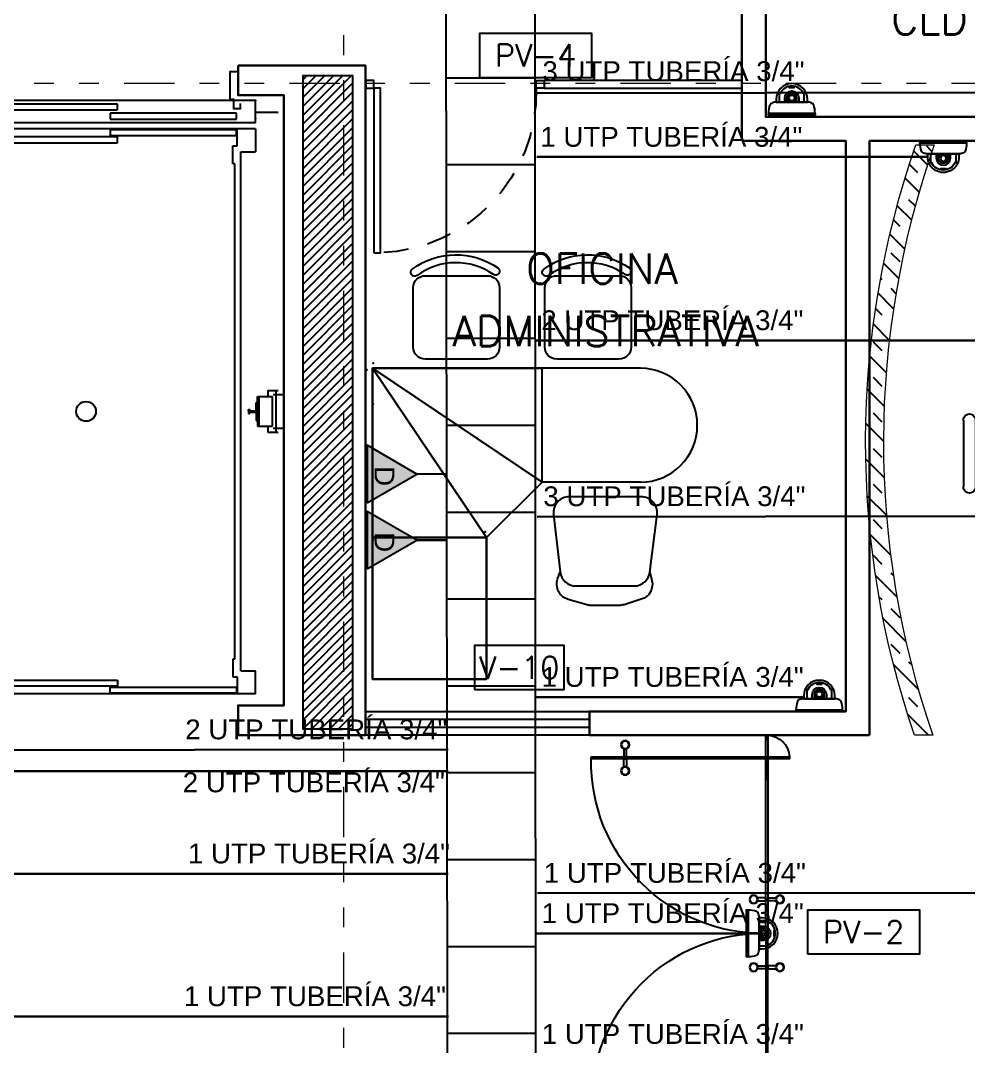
# Model space of a CAD drawing. Header units: millimetres. Extents: x 2056 to 4470, y 1400 to 3101.
# Drawn here: x 2104.73 to 2109.52, y 1523.2 to 1528.38 of the extents above; entities that cross this region are included whole.
import ezdxf
from ezdxf.enums import TextEntityAlignment as Align

# ---------------------------------------------------------------- set-up
doc = ezdxf.new("R2010")
doc.units = ezdxf.units.MM
for name, pattern in [('DASHED', [0.75, 0.5, -0.25]), ('DASHED2', [0.375, 0.25, -0.125]), ('DIVIDE', [31.75, 12.7, -6.35, 0, -6.35, 0, -6.35]), ('HIDDEN2', [0.1875, 0.125, -0.0625])]:
    doc.linetypes.add(name, pattern=pattern)
for name, color, linetype in [('A-ANNO-DIMS-GRID', 195, 'Continuous'), ('A-ANNO-GLAZ', 124, 'Continuous'), ('A-ANNO-TEXT', 190, 'Continuous'), ('A-COLS', 6, 'Continuous'), ('A-COLS-HTCH', 8, 'Continuous'), ('A-DOOR', 154, 'Continuous'), ('A-FURN', 252, 'Continuous'), ('A-GRID-COLS', 75, 'DIVIDE'), ('A-WALL-HTCH', 251, 'Continuous'), ('A-WALL-SILL', 205, 'Continuous'), ('AreasTrabajo', 90, 'Continuous'), ('Cableado', 134, 'Continuous'), ('Camara', 11, 'Continuous'), ('Escalerilla', 12, 'Continuous'), ('NODOS', 7, 'Continuous'), ('SUP', 15, 'Continuous')]:
    doc.layers.add(name, color=color, linetype=linetype)
doc.layers.add('A-WALL', color=16, linetype='Continuous', lineweight=30)
doc.layers.add('PL DRYWALL', color=1, linetype='Continuous', lineweight=0)
doc.styles.add('NUEVO', font='SIMPLEX')
doc.styles.add('ROMANS', font='romans')
doc.styles.get("Standard").update_dxf_attribs({"font": 'arial.ttf'})

# ---------------------------------------------------------------- blocks, each defined once
blk = doc.blocks.new('*U96')
at = {"color": 0}
mesh = blk.add_polyface(dxfattribs=at)
corners = [(5.099365637321077, 1.857499987427136, 0.7400000000000003), (5.674365637321077, 1.857499987427136, 0.7400000000000003), (5.674365637321077, 2.712499987427134, 0.7400000000000003), (5.674365637321077, 2.712499987427134, 0.7400000000000003), (4.819365637321076, 2.137499987427136, 0.7400000000000003), (5.099365637321077, 1.857499987427136, 0.7400000000000003), (5.674365637321077, 2.712499987427134, 0.7400000000000003), (4.819365637321076, 2.712499987427134, 0.7400000000000003), (4.819365637321076, 2.137499987427136, 0.7400000000000003)]
mesh.append_faces([[corners[k] for k in face] for face in [(3, 4, 5)]], dxfattribs={"vtx0": -1, "vtx2": -1, "color": 0})
mesh.append_faces([[corners[k] for k in face] for face in [(0, 1, 2), (6, 7, 8)]], dxfattribs={"vtx2": -1, "color": 0})
blk = doc.blocks.new('M1C')
at = {"elevation": 0.71}
for points in [[(0.03000000002793968, -0.847499999916181), (0.03000000002793968, 0.00750000006519258), (0.8850000000093132, 0.00750000006519258)], [(0.03000000002793968, -0.847499999916181), (0.6049999999813735, -0.847499999916181), (0.8850000000093132, -0.5674999998882413), (0.8850000000093132, 0.00750000006519258)]]:
    blk.add_lwpolyline(points, dxfattribs=at)
at = {"layer": 'NODOS'}
for p in [(0, 0), (0.03249999997206032, 0.03249999997206032)]:
    blk.add_point(p, dxfattribs=at)
at = {"color": 15, "rotation": 90}
blk.add_blockref('*U96', (2.742499987478368, -5.666865637293085), dxfattribs=at)
blk = doc.blocks.new('S57-71')
at = {"layer": 'NODOS'}
blk.add_point((0, 0), dxfattribs=at)
at = {"layer": 'SUP'}
mesh = blk.add_polymesh((6, 3), dxfattribs=at)
for k, corner in enumerate([(0.7450000001117587, -0.5675000000046566, 0.7400000000000004), (0.7450000001117587, -0.5675000000046566, 0.71), (0.7450000001117587, -0.5675000000046566, 0.71), (0.03000000002793968, -0.5675000000046566, 0.7400000000000004), (0.03000000002793968, -0.5675000000046566, 0.71), (0.03000000002793968, -0.5675000000046566, 0.71), (0.03000000002793968, 0.007499999948777258, 0.7400000000000004), (0.03000000002793968, 0.007499999948777258, 0.71), (0.03000000002793968, -0.5675000000046566, 0.71), (0.7450000001117587, 0.007499999948777258, 0.7400000000000004), (0.7450000001117587, 0.007499999948777258, 0.71), (0.7450000001117587, -0.5675000000046566, 0.71), (0.7450000001117587, 0.007499999948777258, 0.7400000000000004), (0.7450000001117587, 0.007499999948777258, 0.7400000000000004), (0.7450000001117587, -0.5675000000046566, 0.7400000000000004), (0.03000000002793968, 0.007499999948777258, 0.7400000000000004), (0.03000000002793968, 0.007499999948777258, 0.7400000000000004), (0.03000000002793968, -0.5675000000046566, 0.7400000000000004)]):
    mesh.set_mesh_vertex(divmod(k, 3), corner)
blk = doc.blocks.new('DIRECTOR')
at = {"elevation": 0.03000000000000003}
for points in [[(0.6323884907178581, 2.076092699775472, -1), (0.6095344884088263, 2.043264440959319, 0.321146675209945), (0.2237729433691129, 2.038119769655168, -0.9999999999999998), (0.2000516032567248, 2.070326881017536, -0.321146675209945)], [(1.296351286815479, 2.076092699775472, -1), (1.273497284506448, 2.043264440959319, 0.321146675209945), (0.8877357395831496, 2.038119769655168, -0.9999999999999998), (0.8640143993543461, 2.070326881017536, -0.321146675209945)], [(0.2645665879826993, 1.615970708196983, -0.4142135623730951), (0.2045665879268199, 1.675970708020031), (0.2045665879268199, 1.976865154225379, -0.4142135623730969), (0.2645665879826993, 2.036865154281259), (0.5802113389363512, 2.036865154281259, -0.4142135623730959), (0.6402113389922306, 1.976865154225379), (0.6402113389922306, 1.675970708020031, -0.4142135623730922), (0.5802113389363512, 1.615970708196983)], [(0.9285293840803206, 1.615970708196983, -0.4142135623730951), (0.8685293841408566, 1.675970708020031), (0.8685293841408566, 1.976865154225379, -0.4142135623730969), (0.9285293840803206, 2.036865154281259), (1.244174135150388, 2.036865154281259, -0.4142135623730959), (1.304174135089852, 1.976865154225379), (1.304174135089852, 1.675970708020031, -0.4142135623730922), (1.244174135150388, 1.615970708196983)], [(1.175974234705791, 0.4712262968532741), (1.319785026717, 0.4712262968532741, 0.3787225921234059), (1.39918381429743, 0.5414368875790387), (1.43494459381327, 0.8314811999443918, 0.4506181384318558), (1.35554580623284, 0.9212706093676388), (0.9919680835446343, 0.9212706093676388, 0.4481828312719043), (0.9124925666255876, 0.8321249976288527), (0.9458692941116169, 0.5420806852634996, 0.3810410928870401), (1.025344811030664, 0.4712262968532741)]]:
    blk.add_lwpolyline(points, format="xyb", close=True, dxfattribs=at)
for points in [[(1.350753864040598, 1.570000000065193), (0.8549999993992969, 1.570000000530854)], [(1.350753864040598, 0.9949999998789281), (0.8549999999813735, 0.9950000001117587)]]:
    blk.add_lwpolyline(points)
blk.add_lwpolyline([(1.39918381429743, 0.5414368875790387), (1.409559315652587, 0.4992488096468151, -0.3962275363433803), (1.355740748578683, 0.4037863893900067), (1.269011664786376, 0.3766778430435807, -0.0758813456299619), (1.245145087363198, 0.3730348106473684), (1.102166850003414, 0.3730348106473684, -0.0701160011449766), (1.080057956511155, 0.3761505025904626), (0.9869180584792048, 0.4029338625259697, -0.4295080955652358), (0.9333940186770633, 0.5058884485624731), (0.9458692941116169, 0.5420806852634996)], format="xyb", dxfattribs=at)
blk.add_arc((1.350753864040598, 1.28249999997206), 0.2874999999999996, 270, 90)
at = {"layer": 'NODOS'}
for p in [(0.00262205780018121, 1.388022319180891), (0.00262205780018121, 0.7045425111427903)]:
    blk.add_point(p, dxfattribs=at)
blk.add_blockref('M1C', (-0.03000000002793968, 1.5625, -0.71))
at = {"rotation": 270}
blk.add_blockref('S57-71', (0.5675000000046566, 0.7450000001117587, -0.71), dxfattribs=at)
blk = doc.blocks.new('SILLA01')
for p, q in [((-0.1671974647341017, 2.273736754432321e-13), (0.1671974647379102, 8.526512829121202e-14)), ((-0.1656243262796693, -0.05999999999994543), (0.1656243262827388, -0.06000000000020123)), ((-0.1656100908404881, -0.09999999999990905), (0.1656100908451776, -0.09999999999993747)), ((-0.009999999998484554, -0.05999999999994543), (-0.009999999998484554, -0.09999999999990905)), ((0.01674010054668429, -0.05999999999968963), (0.01674010054668429, -0.100000000000108)), ((-0.1999999999984823, -0.145293548459108), (-0.1999999999984823, -0.454706451540801)), ((0.2000000000015234, -0.1452935484591364), (0.2000000000015234, -0.4547064515406021)), ((-0.1656100908411702, -0.5), (0.1656100908438134, -0.5000000000000284))]:
    blk.add_line(p, q)
for centre, radius, start, end in [((-0.1697990365847772, -0.03008883358347703), 0.0302010940616818, 85.05832301524393, 277.9454619402098), ((0.1697990365877899, -0.03008883358373282), 0.0302010940616818, 262.0545380597918, 94.94167698475444), ((-0.1550446669688483, -0.1437243211556165), 0.04498271270316751, 103.5843976974638, 181.9991757393014), ((0.1550446669718895, -0.1437243211555597), 0.04498271270316751, 358.0008242606856, 76.41560230253536), ((-0.1550446669688483, -0.4562756788441789), 0.04498271270316751, 178.0008242606856, 256.4156023025354), ((0.1550446669718895, -0.456275678844122), 0.04498271270316751, 283.5843976974638, 1.999175739301363)]:
    blk.add_arc(centre, radius, start, end)
blk = doc.blocks.new('PUERTA DE VIDRIO P-1')
at = {"color": 9, "linetype": 'DASHED2', "ltscale": 0.1}
for p, q in [((116.2731223601172, 102.6110465774549), (116.2731223601172, 102.4519220222981)), ((117.5131223636944, 102.611046577455), (117.5131223636944, 102.4519220222981)), ((116.3526846376956, 102.5314842998765), (116.1935600825388, 102.5314842998765)), ((117.4335600861159, 102.5314842998765), (117.5926846412728, 102.5314842998765))]:
    blk.add_line(p, q, dxfattribs=at)
for q in [(116.8931223619058, 102.5349842998768), (116.8931223619057, 102.5349842998768)]:
    blk.add_line((116.8931223619058, 102.5279842998768), q)
for points in [[(116.2696223601172, 101.9114842980879), (116.2696223601172, 102.6114842998765), (116.2766223601176, 102.6114842998765), (116.2766223601172, 101.9114842980879)], [(117.5166223636944, 101.911484298088), (117.5166223636943, 102.6114842998765), (117.509622363694, 102.6114842998765), (117.5096223636943, 101.911484298088)]]:
    blk.add_lwpolyline(points, close=True)
for points in [[(116.7780813007408, 102.5634572366731), (116.7780813007407, 102.5349842998763), (116.7680813007407, 102.5349842998763), (116.7680813007408, 102.5634572366731)], [(117.0081634230708, 102.5634572366731), (117.0081634230709, 102.5349842998763), (117.0181634230709, 102.5349842998763), (117.0181634230708, 102.5634572366731)], [(116.8931223619058, 102.5279842998768), (116.1931223601172, 102.527984299876), (116.1931223601172, 102.5349842998763), (116.8931223619057, 102.5349842998768)], [(116.7780813007408, 102.4995113630804), (116.7780813007407, 102.5279842998772), (116.7680813007407, 102.5279842998772), (116.7680813007408, 102.4995113630804)], [(116.8931223619058, 102.5279842998768), (117.5931223636943, 102.527984299876), (117.5931223636943, 102.5349842998763), (116.8931223619058, 102.5349842998768)], [(117.0081634230708, 102.4995113630805), (117.0081634230709, 102.5279842998772), (117.0181634230709, 102.5279842998772), (117.0181634230708, 102.4995113630805)], [(116.241149423321, 102.026525359253), (116.2696223601177, 102.0265253592531), (116.2696223601178, 102.036525359253), (116.241149423321, 102.0365253592529)], [(116.3050952969136, 102.026525359253), (116.2766223601169, 102.0265253592531), (116.2766223601169, 102.0365253592531), (116.3050952969136, 102.036525359253)], [(117.4811494268979, 102.026525359253), (117.5096223636947, 102.0265253592531), (117.5096223636947, 102.0365253592531), (117.481149426898, 102.036525359253)], [(117.5450953004906, 102.0265253592531), (117.5166223636938, 102.0265253592531), (117.5166223636938, 102.036525359253), (117.5450953004905, 102.036525359253)]]:
    blk.add_lwpolyline(points)
for centre, radius in [((116.7730813007408, 102.5776792965874), 0.01507537688436855), ((116.7730813007408, 102.5776792965874), 0.01307537688436855), ((117.0131634230708, 102.5776792965874), 0.01507537688436855), ((117.0131634230708, 102.5776792965874), 0.01307537688436855), ((116.7730813007408, 102.4852893031661), 0.01507537688436855), ((116.7730813007408, 102.4852893031661), 0.01307537688436855), ((117.0131634230708, 102.4852893031661), 0.01507537688436855), ((117.0131634230708, 102.4852893031661), 0.01307537688436855), ((116.2269273634066, 102.0315253592529), 0.01507537688436855), ((116.2269273634066, 102.0315253592529), 0.01307537688436855), ((116.3193173568279, 102.0315253592529), 0.01507537688436855), ((116.3193173568279, 102.0315253592529), 0.01307537688436855), ((117.4669273669836, 102.0315253592529), 0.01507537688436855), ((117.4669273669836, 102.0315253592529), 0.01307537688436855), ((117.5593173604049, 102.0315253592529), 0.01507537688436855), ((117.5593173604049, 102.0315253592529), 0.01307537688436855)]:
    blk.add_circle(centre, radius)
at = {"color": 9}
for centre, radius, start, end in [((116.2730937544281, 102.5315128924573), 0.08004671500486814, 92.48553160575439, 177.5144590029021), ((117.5131509808316, 102.5315129170138), 0.08004668997501839, 2.485524181223368, 87.51447581862342), ((116.287399185271, 102.5172074747229), 0.605819037892657, 268.9807201005628, 1.019279899445405), ((117.4988455385406, 102.517207474723), 0.6058190378926582, 178.9807201005546, 271.019279899434)]:
    blk.add_arc(centre, radius, start, end, dxfattribs=at)
blk = doc.blocks.new('ASC-CAMILLABLE 2 SALIDAS')
for p, q in [((-4.061590713536017, 2.8600059711776), (-2.055213100469583, 2.8600059711776)), ((-3.969746045301573, 2.774033862921499), (-3.969746045301573, 2.8600059711776)), ((-3.965682991136301, 2.855793695164323), (-3.327806607090562, 2.855793695164323)), ((-3.965682991136301, 2.826212481939876), (-3.965682991136301, 2.855793695164323)), ((-3.327806607090562, 2.855793695164323), (-3.327806607090562, 2.826212481939876)), ((-2.055213100469583, 2.8600059711776), (-2.055213100469583, 2.773652826070759)), ((-3.327806607090562, 2.826212481939876), (-3.965682991136301, 2.826212481939876)), ((-3.36545153142367, 2.820055702812681), (-2.72757514737793, 2.820055702812681)), ((-3.36545153142367, 2.790474489588235), (-3.36545153142367, 2.820055702812681)), ((-2.72757514737793, 2.820055702812681), (-2.72757514737793, 2.790474489588235)), ((-3.946590713536235, 2.774033862921499), (-3.969746045301573, 2.774033862921499)), ((-3.946590713536235, 2.684005971178124), (-3.946590713536235, 2.774033862921499)), ((-2.72757514737793, 2.790474489588235), (-3.36545153142367, 2.790474489588235)), ((-2.680311850763129, 2.763716099091255), (-2.746590713537326, 2.763716099091255)), ((-2.680311850763129, 2.763716099091255), (-2.680311850763129, 2.743397718832568)), ((-2.425590713537414, 2.773652826070759), (-2.425590713537417, 0.09435911628912663)), ((-2.425590713537414, 2.773652826070759), (-2.055213100469583, 2.773652826070759)), ((-3.987590713536402, 2.743556280928317), (-4.061590713536017, 2.743556280928317)), ((-3.987590713536402, 2.743556280928317), (-3.987590713536406, 0.1244556614279304)), ((-3.956590713536453, 2.684005971178124), (-3.956590713536457, 0.1840059711781237)), ((-3.956590713536453, 2.684005971178124), (-3.946590713536235, 2.684005971178124)), ((-2.746590713537326, 2.684005971178124), (-2.723521171716012, 2.684005971178124)), ((-2.723521171716012, 2.684005971178124), (-2.503521171716667, 2.640885761086395)), ((-2.503521171716667, 2.640885761086395), (-2.456590713537363, 2.640885761086395)), ((-2.456590713537363, 2.640885761086395), (-2.456590713537366, 0.2271261812734906)), ((-1.876590713536526, 1.629698182556751), (-1.946627395135575, 1.629698182556751)), ((-1.946627395135575, 1.629698182556751), (-1.946627395135575, 1.594005971177978)), ((-1.890310261861369, 1.231689987389984), (-1.890310261861369, 1.629698182556751)), ((-2.341166103628776, 1.594005971177978), (-2.341166103628776, 1.26400597117987)), ((-2.334198763381092, 1.270005971181092), (-2.334198763381092, 1.588005971180394)), ((-2.2901661036293, 1.588005971180394), (-2.2901661036293, 1.270005971181092)), ((-1.91372921670779, 1.534005971180306), (-1.91372921670779, 1.594005971177978)), ((-1.905922885034553, 1.605182631500213), (-1.85239379317488, 1.605182631500213)), ((-4.204701322811953, 1.520234242000299), (-4.151172230946823, 1.520234242000299)), ((-4.123211551383402, 1.539005971057634), (-4.176590713052857, 1.539005971057634)), ((-4.146532325711515, 1.50900597105516), (-4.146532325711515, 1.359005971039153)), ((-4.072015322948911, 1.50900597105516), (-4.146532325711515, 1.50900597105516)), ((-4.123211551383402, 1.50900597105516), (-4.123211551383402, 1.539005971057634)), ((-4.078015322949678, 1.359005971039153), (-4.078015322949678, 1.50900597105516)), ((-4.078015322949678, 1.50900597105516), (-4.078015322949678, 1.359005971039153)), ((-4.072015322948911, 1.479005971052686), (-4.072015322948911, 1.50900597105516)), ((-1.946627395135575, 1.534005971180306), (-1.946627395135575, 1.32400597118118)), ((-4.065015322948394, 1.479005971052686), (-4.072015322948911, 1.479005971052686)), ((-4.065015322948394, 1.479005971052686), (-4.072015322948911, 1.479005971052686)), ((-4.072015322948911, 1.479005971052686), (-4.072015322948911, 1.434005971047156)), ((-4.072015322948911, 1.479005971052686), (-4.072015322948911, 1.434005971047156)), ((-4.072015322948911, 1.479005971052686), (-4.072015322948911, 1.434005971047156)), ((-4.072015322948911, 1.479005971052686), (-4.072015322948911, 1.434005971047156)), ((-4.065015322948394, 1.43750597104605), (-4.065015322948394, 1.479005971052686)), ((-4.065015322948394, 1.43750597104605), (-4.065015322948394, 1.479005971052686)), ((-2.348166103629293, 1.479005971180015), (-2.341166103628776, 1.479005971180015)), ((-2.348166103629293, 1.479005971180015), (-2.341166103628776, 1.479005971180015)), ((-2.348166103629293, 1.437505971180656), (-2.348166103629293, 1.479005971180015)), ((-2.348166103629293, 1.437505971180656), (-2.348166103629293, 1.479005971180015)), ((-2.341166103628776, 1.479005971180015), (-2.341166103628776, 1.434005971178124)), ((-2.341166103628776, 1.479005971180015), (-2.341166103628776, 1.434005971178124)), ((-2.341166103628776, 1.479005971180015), (-2.341166103628776, 1.434005971178124)), ((-2.341166103628776, 1.479005971180015), (-2.341166103628776, 1.434005971178124)), ((-4.072015322948911, 1.389005971041627), (-4.072015322948911, 1.434005971047156)), ((-4.072015322948911, 1.389005971041627), (-4.072015322948911, 1.434005971047156)), ((-4.072015322948911, 1.389005971041627), (-4.072015322948911, 1.434005971047156)), ((-4.072015322948911, 1.389005971041627), (-4.072015322948911, 1.434005971047156)), ((-4.02659071303594, 1.43750597104605), (-4.065015322948394, 1.43750597104605)), ((-4.02659071303594, 1.430505971044624), (-4.065015322948394, 1.430505971044624)), ((-4.065015322948394, 1.430505971044624), (-4.065015322948394, 1.389005971041627)), ((-4.065015322948394, 1.430505971044624), (-4.065015322948394, 1.389005971041627)), ((-4.033590713036912, 1.444505971047477), (-4.033590713036912, 1.430505971044624)), ((-4.02659071303594, 1.444505971047477), (-4.033590713036912, 1.444505971047477)), ((-4.033590713036912, 1.423505971043198), (-4.033590713036912, 1.430505971044624)), ((-4.02659071303594, 1.423505971043198), (-4.033590713036912, 1.423505971043198)), ((-4.02659071303594, 1.43750597104605), (-4.02659071303594, 1.444505971047477)), ((-4.02659071303594, 1.430505971044624), (-4.02659071303594, 1.43750597104605)), ((-4.02659071303594, 1.430505971044624), (-4.02659071303594, 1.423505971043198)), ((-2.386590713536744, 1.437505971180656), (-2.386590713536744, 1.444505971178444)), ((-2.386590713536744, 1.444505971178444), (-2.379590713537137, 1.444505971178444)), ((-2.386590713536744, 1.437505971180656), (-2.348166103629293, 1.437505971180656)), ((-2.386590713536744, 1.43050597117923), (-2.386590713536744, 1.437505971180656)), ((-2.386590713536744, 1.43050597117923), (-2.348166103629293, 1.43050597117923)), ((-2.386590713536744, 1.43050597117923), (-2.386590713536744, 1.423505971177804)), ((-2.386590713536744, 1.423505971177804), (-2.379590713537137, 1.423505971177804)), ((-2.379590713537137, 1.444505971178444), (-2.379590713537137, 1.43050597117923)), ((-2.379590713537137, 1.423505971177804), (-2.379590713537137, 1.43050597117923)), ((-2.348166103629293, 1.43050597117923), (-2.348166103629293, 1.38900597117987)), ((-2.348166103629293, 1.43050597117923), (-2.348166103629293, 1.38900597117987)), ((-2.341166103628776, 1.38900597117987), (-2.341166103628776, 1.434005971178124)), ((-2.341166103628776, 1.38900597117987), (-2.341166103628776, 1.434005971178124)), ((-2.341166103628776, 1.38900597117987), (-2.341166103628776, 1.434005971178124)), ((-2.341166103628776, 1.38900597117987), (-2.341166103628776, 1.434005971178124)), ((-4.204701322811953, 1.349848666077889), (-4.151172230946823, 1.349848666077889)), ((-4.072015322948911, 1.359005971039153), (-4.146532325711515, 1.359005971039153)), ((-4.123211551383402, 1.329005971033041), (-4.123211551383402, 1.359005971039153)), ((-4.072015322948911, 1.389005971041627), (-4.072015322948911, 1.359005971039153)), ((-4.065015322948394, 1.389005971041627), (-4.072015322948911, 1.389005971041627)), ((-4.065015322948394, 1.389005971041627), (-4.072015322948911, 1.389005971041627)), ((-2.348166103629293, 1.38900597117987), (-2.341166103628776, 1.38900597117987)), ((-2.348166103629293, 1.38900597117987), (-2.341166103628776, 1.38900597117987)), ((-4.123211551383402, 1.329005971033041), (-4.176590713052857, 1.329005971033041)), ((-2.2901661036293, 1.32400597118118), (-1.91372921670779, 1.32400597118118)), ((-1.91372921670779, 1.26400597117987), (-1.91372921670779, 1.32400597118118)), ((-2.341166103628776, 1.270005971181092), (-1.91372921670779, 1.270005971181092)), ((-2.341166103628776, 1.26400597117987), (-1.91372921670779, 1.26400597117987)), ((-2.216590713536672, 1.261005971179259), (-2.216590713536672, 1.26400597117987)), ((-2.216590713536672, 1.26400597117987), (-2.17459071353721, 1.26400597117987)), ((-2.177590713536912, 1.261005971179259), (-2.216590713536672, 1.261005971179259)), ((-2.177590713536912, 1.200005971177745), (-2.177590713536912, 1.261005971179259)), ((-2.17459071353721, 1.26400597117987), (-2.17459071353721, 1.200005971177745)), ((-2.126590713537436, 1.26400597117987), (-2.168590713536897, 1.26400597117987)), ((-2.168590713536897, 1.26400597117987), (-2.168590713536897, 1.200005971177745)), ((-2.165590713537195, 1.261005971179259), (-2.126590713537436, 1.261005971179259)), ((-2.165590713537195, 1.200005971177745), (-2.165590713537195, 1.261005971179259)), ((-2.126590713537436, 1.261005971179259), (-2.126590713537436, 1.26400597117987)), ((-1.946627395135575, 1.26400597117987), (-1.946627395135575, 1.231689987389984)), ((-1.905922885034553, 1.256205592310437), (-1.85239379317488, 1.256205592310437)), ((-2.261590713536744, 1.194005971180161), (-2.261590713536748, 0.4440059711801609)), ((-2.081590713537363, 1.194005971180161), (-2.081590713537366, 0.4440059711801609)), ((-1.876590713536526, 1.231689987389984), (-1.946627395135575, 1.231689987389984)), ((-1.93496167663659, 0.4669299028415139), (-1.935003357728306, 0.3732308124659198)), ((-1.93496167663659, 0.4669299028415139), (-1.87659071353653, 0.4669299028415139)), ((-2.177590713536915, 0.4380059711789386), (-2.177590713536915, 0.3770059711810632)), ((-2.174590713537214, 0.374005971180452), (-2.174590713537214, 0.4380059711789386)), ((-2.168590713536901, 0.374005971180452), (-2.168590713536901, 0.4380059711789386)), ((-2.165590713537199, 0.4380059711789386), (-2.165590713537199, 0.3770059711810632)), ((-1.898292927592479, 0.4386309808638202), (-1.83829293352926, 0.4386042904757801)), ((-2.270671825929526, 0.3732308124659198), (-2.270700743289012, 0.3082245911378436)), ((-1.910374681497046, 0.3630592092000029), (-2.270676279366739, 0.3632194857187301)), ((-2.270671825929526, 0.3732308124659198), (-1.910374681497046, 0.3732308124659198)), ((-2.216590713536675, 0.3770059711810632), (-2.216590713536675, 0.374005971180452)), ((-2.177590713536915, 0.3770059711810632), (-2.216590713536675, 0.3770059711810632)), ((-2.216590713536675, 0.374005971180452), (-2.174590713537214, 0.374005971180452)), ((-2.126590713537439, 0.374005971180452), (-2.168590713536901, 0.374005971180452)), ((-2.165590713537199, 0.3770059711810632), (-2.126590713537439, 0.3770059711810632)), ((-2.126590713537439, 0.3770059711810632), (-2.126590713537439, 0.374005971180452)), ((-1.910374681497046, 0.3082245911378436), (-1.910374681497046, 0.3732308124659198)), ((-2.270700743289012, 0.3082245911378436), (-1.910374681497046, 0.3082245911378436)), ((-1.935032275088702, 0.3082245911378436), (-1.935077335005076, 0.2069299028394767)), ((-2.723521171716015, 0.1840059711781237), (-2.50352117171667, 0.2271261812734906)), ((-2.50352117171667, 0.2271261812734906), (-2.456590713537366, 0.2271261812734906)), ((-1.895432432459415, 0.2385345548742066), (-1.835432438396197, 0.2385078644825285)), ((-3.956590713536457, 0.1840059711781237), (-3.946590713536239, 0.1840059711781237)), ((-3.946590713536239, 0.1840059711781237), (-3.946590713536239, 0.09397807943838643)), ((-2.74659071353733, 0.1840059711781237), (-2.723521171716015, 0.1840059711781237)), ((-1.935077335005076, 0.2069299028394767), (-1.87659071353653, 0.2069299028394767)), ((-3.987590713536406, 0.1244556614279304), (-4.06159071353602, 0.1244556614279304)), ((-2.680311850763132, 0.1042958432649925), (-2.74659071353733, 0.1042958432649925)), ((-2.680311850763132, 0.1042958432649925), (-2.680311850763132, 0.1246142235273169)), ((-3.969746045301576, 0.09397807943838643), (-3.969746045301576, 0.008005971178647542)), ((-3.946590713536239, 0.09397807943838643), (-3.969746045301576, 0.09397807943838643)), ((-2.727575147377934, 0.0775374527716508), (-3.365451531423673, 0.0775374527716508)), ((-3.365451531423673, 0.0775374527716508), (-3.365451531423673, 0.0479562395472044)), ((-2.727575147377934, 0.0479562395472044), (-2.727575147377934, 0.0775374527716508)), ((-2.425590713537417, 0.09435911628912663), (-2.055213100469587, 0.09435911628912663)), ((-2.055213100469587, 0.008005971178647542), (-2.055213100469587, 0.09435911628912663)), ((-4.06159071353602, 0.008005971178647542), (-2.055213100469587, 0.008005971178647542)), ((-3.327806607090565, 0.04179946042000893), (-3.965682991136305, 0.04179946042000893)), ((-3.965682991136305, 0.04179946042000893), (-3.965682991136305, 0.01221824719192455)), ((-3.965682991136305, 0.01221824719192455), (-3.327806607090565, 0.01221824719192455)), ((-3.365451531423673, 0.0479562395472044), (-2.727575147377934, 0.0479562395472044)), ((-3.327806607090565, 0.01221824719192455), (-3.327806607090565, 0.04179946042000893)), ((-4.06159071353602, -0.0219940288201883), (-2.055213100469587, -0.0219940288201883)), ((-4.06159071353602, -0.0219940288201883), (-4.06159071353602, -0.1359940288215853)), ((-3.327806607090565, -0.04108391176981741), (-3.965682991136305, -0.04108391176981741)), ((-3.965682991136305, -0.04108391176981741), (-3.965682991136305, -0.0706651249942638)), ((-3.327806607090565, -0.0706651249942638), (-3.327806607090565, -0.04108391176981741)), ((-2.055213100469587, -0.1359940288215853), (-2.055213100469587, -0.0219940288201883)), ((-4.176590713536712, -0.07499402882007189), (-4.06159071353602, -0.07499402882007189)), ((-3.965682991136305, -0.0706651249942638), (-3.327806607090565, -0.0706651249942638)), ((-2.727575147377934, -0.088024094134596), (-3.365451531423673, -0.088024094134596)), ((-3.365451531423673, -0.088024094134596), (-3.365451531423673, -0.1176053073590424)), ((-2.727575147377934, -0.1176053073590424), (-2.727575147377934, -0.088024094134596)), ((-2.055213100469587, -0.07499402882007189), (-1.87659071353653, -0.07499402882007189)), ((-4.06159071353602, -0.1359940288215853), (-2.055213100469587, -0.1359940288215853)), ((-3.365451531423673, -0.1176053073590424), (-2.727575147377934, -0.1176053073590424))]:
    blk.add_line(p, q)
at = {"linetype": 'Continuous'}
for p, q in [((-4.061590713536017, 2.8600059711776), (-4.061590713536017, 2.743556280928317)), ((-2.746590713537326, 2.763716099091255), (-2.746590713537326, 2.684005971178124)), ((-2.341166103628776, 1.594005971177978), (-1.91372921670779, 1.594005971177978)), ((-2.341166103628776, 1.588005971180394), (-1.91372921670779, 1.588005971180394)), ((-2.2901661036293, 1.534005971180306), (-1.91372921670779, 1.534005971180306)), ((-2.261590713536744, 1.194005971180161), (-2.081590713537363, 1.194005971180161)), ((-2.261590713536748, 0.4440059711801609), (-2.081590713537366, 0.4440059711801609)), ((-2.74659071353733, 0.1042958432649925), (-2.74659071353733, 0.1840059711781237)), ((-4.06159071353602, 0.008005971178647542), (-4.06159071353602, 0.1244556614279304))]:
    blk.add_line(p, q, dxfattribs=at)
at = {"linetype": 'DASHED', "ltscale": 0.5}
for p, q in [((-4.165721200084018, 1.539005971057634), (-4.165721200084018, 1.329005971033041)), ((-1.886488222766161, 0.4669299028415139), (-1.886488222766161, 0.2069082884650584))]:
    blk.add_line(p, q, dxfattribs=at)
for points in [[(-3.983700169989461, -0.1206993872701219), (-3.983700169989461, -0.09362967482758222), (-3.951392016894843, -0.09362967482758222), (-3.951392016894843, -0.140769146422997), (-3.933957450208609, -0.140769146422997), (-3.933957450208609, -0.2819940286096312), (-3.973329611689351, -0.2819940286096312)], [(-2.797218552055156, -0.1859940286096275), (-2.836590713535898, -0.1859940286096275), (-2.836590713535898, -0.2819940286096312), (-2.797218552055156, -0.2819940286096312)]]:
    blk.add_lwpolyline(points)
for centre, radius in [((-3.206590712943918, 1.434005971047156), 0.04979632842214658), ((-2.171590713537508, 0.8190059711801609), 0.04979632841652059)]:
    blk.add_circle(centre, radius)
for centre, radius, start, end in [((-2.171590713537508, 1.200005971177745), 0.005999999999997552, 180, 270), ((-2.171590713537508, 1.200005971177745), 0.002999999999998776, 180, 270), ((-2.171590713537508, 1.200005971177745), 0.005999999999997552, 270, 0), ((-2.171590713537508, 1.200005971177745), 0.002999999999998776, 270, 0), ((-2.171590713537512, 0.4380059711789386), 0.005999999999997552, 90, 180), ((-2.171590713537512, 0.4380059711789386), 0.002999999999998776, 90, 180), ((-2.171590713537512, 0.4380059711789386), 0.005999999999997552, 0, 90), ((-2.171590713537512, 0.4380059711789386), 0.002999999999998776, 0, 90)]:
    blk.add_arc(centre, radius, start, end)
at = {"linetype": 'ByBlock'}
for p in [(-4.06159071353602, -0.04499402882123604), (-4.06159071353602, -0.04499402882123604), (-4.06159071353602, -0.1359940288215853), (-4.06159071353602, -0.1359940288215853)]:
    blk.add_point(p, dxfattribs=at)
for points in [[(-4.02659071303594, 1.423505971043198), (-4.02659071303594, 1.444505971047477), (-4.033590713036912, 1.423505971043198), (-4.033590713036912, 1.444505971047477)], [(-4.02659071303594, 1.444505971047477), (-4.033590713036912, 1.444505971047477), (-4.02659071303594, 1.423505971043198), (-4.02659071303594, 1.444505971047477)], [(-4.033590713036912, 1.423505971043198), (-4.02659071303594, 1.423505971043198), (-4.02659071303594, 1.444505971047477), (-4.033590713036912, 1.444505971047477)], [(-2.379590713537137, 1.423505971177804), (-2.386590713536744, 1.423505971177804), (-2.386590713536744, 1.444505971178444), (-2.379590713537137, 1.444505971178444)], [(-2.386590713536744, 1.444505971178444), (-2.379590713537137, 1.444505971178444), (-2.386590713536744, 1.423505971177804), (-2.386590713536744, 1.444505971178444)], [(-2.386590713536744, 1.423505971177804), (-2.386590713536744, 1.444505971178444), (-2.379590713537137, 1.423505971177804), (-2.379590713537137, 1.444505971178444)]]:
    blk.add_solid(points)
blk = doc.blocks.new('A$C33D53A77')
at = {"xscale": -1, "rotation": 180}
blk.add_blockref('ASC-CAMILLABLE 2 SALIDAS', (3.046513339388184, 0.07753745280206203), dxfattribs=at)
blk = doc.blocks.new('EJES 1 PISO')
at = {"layer": 'A-COLS-HTCH'}
h = blk.add_hatch(dxfattribs=at)
h.set_pattern_fill('ANSI31', color=256, scale=0.01, angle=180.0000000000001, style=0)
h.set_pattern_definition([(225.0000000000001, (989061.0645186019, 1733159.542038506), (0.02245064030267294, -0.02245064030267282), [])])
h.paths.add_polyline_path([(12.66340606205631, 10.56568717653863), (12.41340606205631, 10.56568717653863), (12.41340606135782, 13.8656871765852), (12.66340606135782, 13.8656871765852)])
at = {"layer": 'A-COLS'}
blk.add_lwpolyline([(12.66340606205631, 10.56568717653863), (12.41340606205631, 10.56568717653863), (12.41340606135782, 13.8656871765852), (12.66340606135782, 13.8656871765852)], close=True, dxfattribs=at)
at = {"layer": 'A-GRID-COLS', "lineweight": 9, "ltscale": 0.02}
blk.add_line((12.61999999976251, 0), (12.61999999557156, 37.11270950501785), dxfattribs=at)
blk.add_lwpolyline([(6.499999998486601, 13.82557615847327), (21.4328062137356, 13.82557615730911)], dxfattribs=at)
blk = doc.blocks.new('P-V')
blk.add_lwpolyline([(-0.003749999999996589, -0.003000000000000114), (-0.003749999999996589, 0), (0.003750000000000142, 0), (0.003750000000000142, -0.003000000000000114)], close=True)
at = {"style": 'NUEVO', "flags": 4}
blk.add_attdef('PV', text='', height=0.0015, dxfattribs=at).set_placement((0, -0.001500000000000057), align=Align.MIDDLE_CENTER)
blk = doc.blocks.new('PUERTA 90 VIDRIO')
for points in [[(0.03500003647059202, 0.8700000001117587), (0.07000003650318831, 0.8700000001117587), (0.07000003301072866, 0.04000000911764801), (0.03500003297813237, 0.0400000000372529), (0.03500003647059202, 0.8700000001117587)], [(-0.005000033415853977, 0.04000000027008355), (0.03499996697064489, 0.0400000000372529), (0.03500000003259629, 9.080395102500916e-09), (-0.005000000353902578, 0), (-0.005000033415853977, 0.04000000027008355)], [(0.894999966956675, 0.0400000000372529), (0.8549999670358375, 0.0400000000372529), (0.8549999999813735, 9.080395102500916e-09), (0.8950000000186265, 0), (0.894999966956675, 0.0400000000372529)]]:
    blk.add_lwpolyline(points)
at = {"color": 251, "linetype": 'HIDDEN2'}
blk.add_arc((0.04163275635801256, 0.05690157576464117), 0.8135427970720986, 358.8095787496011, 88.10617056051183, dxfattribs=at)
blk = doc.blocks.new('V')
blk.add_lwpolyline([(-0.003000000000000114, -0.003000000000000114), (-0.003000000000000114, 0), (0.003000000000000114, 0), (0.003000000000000114, -0.003000000000000114)], close=True)
at = {"style": 'NUEVO', "flags": 4}
blk.add_attdef('VEN', text='', height=0.001500000000000071, dxfattribs=at).set_placement((0, -0.001500000000000057), align=Align.MIDDLE)
blk = doc.blocks.new('Toma Doble')
at = {"layer": 'AreasTrabajo'}
h = blk.add_hatch(color=256, dxfattribs=at)
h.dxf.hatch_style = 1
h.paths.add_polyline_path([(-1.734723475976807e-18, 0.1677465989030225), (-0.1452728160484185, -0.0838732994516249), (0.1452728160484185, -0.08387329945139751)])
blk.add_lwpolyline([(0.1452728160484185, -0.08387329945139754), (0, 0.1677465989030225), (-0.1452728160484185, -0.08387329945162492)], close=True, dxfattribs=at)
at = {"layer": 'AreasTrabajo', "color": 7, "true_color": 0xffffff, "insert": (-0.03986984657831272, 0.05355088430496835), "char_height": 0.1, "attachment_point": 1}
blk.add_mtext_dynamic_manual_height_columns('D', width=0.2, gutter_width=12.5, heights=[0], dxfattribs=at)
blk = doc.blocks.new('Camara-B')
at = {"layer": 'Camara'}
for points in [[(-0.02970966854763901, 0.01447881282115304), (-0.02978993478791381, 0.01599061790557244), (0.02926538171413995, 0.01599061790557244), (0.02918511547386515, 0.01447881282115304)], [(0.02918511547386515, 0.01447881282115304), (0.02917784840792592, 0.01434193849604526), (-0.02970240148124503, 0.01434193849604526), (-0.02970966854763901, 0.01447881282115304)]]:
    blk.add_lwpolyline(points, close=True, dxfattribs=at)
for points in [[(-0.02969495955267121, 0.01391931198941165, 0.07212637549562012), (-0.02790778025791951, 0.003334163834324499, 0.1715969405438717), (-0.02709954017700511, 0.002273505564517109, 0.08443156673581914), (-0.02203634573834279, 6.504677571683715e-05, 0.06078406848070585), (-0.02155543006892913, 6.365945637298864e-06), (0.02103087699561002, 6.365945637298864e-06, 0.0607840684807063), (0.02151179266456893, 6.504677571683715e-05, 0.08443156673581914), (0.026574987103686, 0.002273505564517109, 0.1715969405438713), (0.02738322718414565, 0.003334163834324499, 0.07212637549561995), (0.02917040647889735, 0.01391931198941165)], [(-0.01994731590684751, 6.365945637298864e-06), (-0.01994731590684751, -0.003694421464388142, 0.9999999999999999), (0.01942276283307365, -0.003694421464388142), (0.01942276283307365, 6.365945637298864e-06)], [(-0.01500934047271585, -0.01097410544571176, 0.6415246563519893), (0.01448478739939674, -0.01097410544571176), (0.0155014754423064, -0.0107069123077963), (0.0155014754423064, 0), (0.008660013502776565, 0), (0.008660013502776565, -0.005399704843057407, -0.9999999999999999), (-0.009184566576550424, -0.005399704843057407), (-0.009184566576550424, 0), (-0.01602602851608026, 0), (-0.01602602851608026, -0.0107069123077963)], [(-0.006685721290068614, 0), (-0.006685721290068614, -0.005399704843057407, 0.9999999999999999), (0.006161168216749502, -0.005399704843057407), (0.006161168216749502, 0), (0.005787137224160688, 0), (0.005787137224160688, -0.005399704843057407, -1), (-0.006311690297479799, -0.005399704843057407), (-0.006311690297479799, 0)], [(0.00292461890830964, -0.0006441195164370583), (0.002890787809974427, -0.0008359852110970678, -0.5412317325575239), (0.002736830385401845, -0.0009018210025715234, 0.3028191297831962), (-0.003261383459175704, -0.0009018210025715234, -0.5412317325575263), (-0.003415340883293538, -0.0008359852110970678), (-0.003449171982083499, -0.0006441195164370583, 3.288548268640254)], [(0.002664838796135882, -0.01885119071107511, 0.9999999999999999), (0.002664838796135882, -0.01838283270194552), (-0.003189391869454994, -0.01838283270194552, 0.9999999999999999), (-0.003189391869454994, -0.01885119071107511)], [(0.002118180821071292, -0.01942883306946896, 0.9999999999999999), (0.002118180821071292, -0.018960475060112), (-0.002642733894845151, -0.018960475060112, 0.9999999999999999), (-0.002642733894845151, -0.01942883306946896)], [(0.00150904837755661, -0.02000647542763545, 0.9999999999999999), (0.00150904837755661, -0.01953811741827849), (-0.002033601451330469, -0.01953811741827849, 0.9999999999999999), (-0.002033601451330469, -0.02000647542763545)]]:
    blk.add_lwpolyline(points, format="xyb", close=True, dxfattribs=at)
blk.add_circle((-0.0002622765368869295, -0.00548372673074482), 0.00358467541891617, dxfattribs=at)

msp = doc.modelspace()

# ---------------------------------------------------------------- hatches: boundary and pattern name
at = {"layer": 'A-WALL-HTCH'}
h = msp.add_hatch(dxfattribs=at)
h.set_pattern_fill('TRANS', color=256, scale=0.02, angle=315.0000000000001, style=0)
h.set_pattern_definition([(315.0000000000001, (-986951.27277247, -1731596.08670589), (0.08980256121069152, 0.08980256121069154), []), (315.0000000000001, (-986951.2278711895, -1731596.041804609), (0.08980256121069152, 0.08980256121069154), [0.0635, -0.0635])])
edge = h.paths.add_edge_path()
edge.add_line((2109.338630661157, 1524.769831103601), (2109.246245615439, 1524.769831105697))
edge.add_arc((2113.557900034262, 1526.24923896054), 4.558400095245299, 160.7932128309818, 198.9380364318621, ccw=False)
edge.add_line((2109.253232310199, 1527.748854649116), (2109.345685722328, 1527.748854647952))
edge.add_arc((2113.602615362521, 1526.249253064024), 4.513341874051727, 160.5940128416437, 199.1346066345714)
at = {"layer": 'Escalerilla'}
h = msp.add_hatch(dxfattribs=at)
h.set_pattern_fill('ANSI31', color=256, scale=0.1381, angle=315)
h.set_pattern_definition([(0, (2106.865679112531, 1542.557766372016), (1.110223024625157e-16, 0.4384675), [])])
h.paths.add_polyline_path([(2107.316518544297, 1548.186949881263), (2106.857233562045, 1548.186949881263), (2106.865679112531, 1542.557766372016), (2106.866336793745, 1542.119404391403), (2106.866689222359, 1541.884501367775), (2106.895367255826, 1517.951920027947), (2107.337491972356, 1517.951920027947)])

# ---------------------------------------------------------------- linework, layer by layer
at = {"layer": 'A-ANNO-GLAZ', "ltscale": 1.5}
for points in [[(2108.375366829008, 1528.0749384983), (2107.376920281116, 1528.0749384983), (2107.376920281116, 1528.034938498263), (2108.375366828775, 1528.034938498263)], [(2107.60535359152, 1524.849831081091), (2106.475513014964, 1524.84983108598), (2106.475513014964, 1524.809831085943), (2107.60535359152, 1524.809831081054)]]:
    msp.add_lwpolyline(points, close=True, dxfattribs=at)
at = {"layer": 'A-WALL'}
for points in [[(2108.375366891873, 1539.939399300704), (2108.375366827378, 1527.770230078001)], [(2108.495366826559, 1537.579397951115), (2108.495366826559, 1537.579397951115), (2108.495366826559, 1537.579397951115), (2108.495366831448, 1527.890231065082)], [(2105.832473212293, 1528.150120049112), (2105.832473212293, 1528.000120050602), (2106.063844923301, 1528.000120050602), (2106.06384492365, 1524.919831065789), (2105.832473212409, 1524.919831065789), (2105.832473212409, 1524.769831065882), (2106.475513016478, 1524.769831074032), (2106.475513016478, 1524.769831074032), (2106.475513016478, 1524.769831074032), (2106.475513016478, 1524.769831074032), (2106.475513016478, 1524.769831074032), (2106.475513016478, 1524.769831074032), (2106.475513016478, 1524.769831074032), (2106.475513014848, 1528.150120047948), (2106.475513014848, 1528.150120047948), (2105.832473212293, 1528.150120049112)]]:
    msp.add_lwpolyline(points, dxfattribs=at)
at = {"layer": 'A-WALL', "elevation": 1.713904014353774e-10}
for points in [[(2109.018892451444, 1524.769831099643), (2109.018892451444, 1524.769831104765), (2109.018892450629, 1527.770231065436), (2110.639548494386, 1527.770231065203), (2110.639548494386, 1527.890231065548), (2108.495366831448, 1527.890231065082), (2108.495366828422, 1537.579397951115), (2108.495366826675, 1537.579397952047), (2108.495366826675, 1537.579399204676)], [(2108.375366827378, 1527.770230078001), (2108.375366827378, 1527.770230078001), (2108.898892452031, 1527.770230077768), (2108.898892452147, 1524.889831067624), (2107.60535359152, 1524.889831062735), (2107.60535359152, 1524.76983109941), (2109.018892451444, 1524.769831099643)], [(2109.018892451444, 1524.769831099643), (2109.018892451444, 1524.769831099643), (2109.018892451444, 1524.769831099643), (2109.018892451444, 1524.769831099643), (2109.018892451444, 1524.769831099643), (2109.018892451444, 1524.769831099643)]]:
    msp.add_lwpolyline(points, dxfattribs=at)
at = {"layer": 'A-WALL-SILL'}
msp.add_lwpolyline([(2106.475513014964, 1524.889831067624), (2107.60535359152, 1524.889831062735), (2107.60535359152, 1524.76983109941), (2106.475513014964, 1524.7698311043)], close=True, dxfattribs=at)
at = {"layer": 'Cableado', "lineweight": 30}
for p, q in [((2110.236794759356, 1528.013670933253), (2107.339418831545, 1528.010382428349)), ((2109.312476616355, 1527.688943359682), (2107.339783663027, 1527.688943359682)), ((2110.629548494609, 1526.761595439258), (2107.331380878888, 1526.761595439258)), ((2106.735503669898, 1526.088125139415), (2106.885617500128, 1526.0883503575)), ((2111.656102360037, 1525.877307191695), (2107.341845417266, 1525.872410535042)), ((2106.735503669898, 1525.754488921451), (2106.886017290409, 1525.754714739347)), ((2108.686949712884, 1524.961419339397), (2107.332629624601, 1524.961419339397)), ((2094.220818993959, 1524.070176598918), (2106.89341632745, 1524.070176598918)), ((2113.117106955587, 1523.978609006757), (2107.344002308019, 1523.972056566405)), ((2108.433958575437, 1523.769831109683), (2107.333456734783, 1523.769067713837)), ((2092.506534656198, 1523.349516687436), (2106.894497544586, 1523.349516687436))]:
    msp.add_line(p, q, dxfattribs=at)
for points in [[(2106.892637676879, 1524.589167866839), (2103.583878639568, 1524.589167866839, -0.4140460528783895), (2103.483878655923, 1524.689110672137), (2103.482965760636, 1526.285229013206)], [(2099.113873776114, 1524.978382072578), (2099.113186282389, 1524.787292679548, 0.4157075386340923), (2099.213335666569, 1524.686933018449), (2106.892473712994, 1524.698454147217)]]:
    msp.add_lwpolyline(points, format="xyb", dxfattribs=at)
at = {"layer": 'Escalerilla'}
msp.add_lwpolyline([(2106.866689222359, 1541.884501367775), (2106.866336793745, 1542.119404391403), (2104.786341972097, 1542.119399294832), (2104.78634384527, 1542.557759935833), (2106.865679112531, 1542.557766372016), (2106.857233562045, 1548.186949881263), (2107.316518544297, 1548.186949881263), (2107.337491972356, 1517.951920027947), (2106.895367255826, 1517.951920027947)], close=True, dxfattribs=at)
at = {"layer": 'PL DRYWALL', "elevation": 1.713904014353774e-10}
msp.add_lwpolyline([(2109.338630661157, 1524.769831103601), (2109.246245615439, 1524.769831105697, -0.1679922858185435), (2109.253232310199, 1527.748854649116), (2109.345685722328, 1527.748854647952)], format="xyb", dxfattribs=at)
at = {"layer": 'PL DRYWALL'}
msp.add_arc((2113.602615362521, 1526.249253064024), 4.513341874051727, 160.5940128416413, 199.1346066345649, dxfattribs=at)

# ---------------------------------------------------------------- block references
at = {"layer": 'A-ANNO-DIMS-GRID'}
msp.add_blockref('EJES 1 PISO', (2093.747106956922, 1514.234543891253), dxfattribs=at)
at = {"layer": 'A-ANNO-GLAZ', "xscale": 75, "yscale": 75, "zscale": 75}
for p, values in [((2107.334270022249, 1528.313349811689), {'PV': 'PV-4'}), ((2108.989582035363, 1523.88904299713), {'PV': 'PV-2'})]:
    msp.add_blockref('P-V', p, dxfattribs=at).add_auto_attribs(values)
at = {"layer": 'A-ANNO-GLAZ', "ltscale": 1.5, "xscale": -1, "rotation": 180}
msp.add_blockref('PUERTA 90 VIDRIO', (2106.481920281098, 1528.0749384983), dxfattribs=at)
at = {"layer": 'A-ANNO-GLAZ'}
ref = msp.add_blockref('V', (2107.251945243239, 1525.223870678435), dxfattribs=dict(at, xscale=75, yscale=75, zscale=75))
ref.add_attrib('VEN', 'V-10', dxfattribs={"layer": '0', "color": 0, "height": 0.1125000000000053, "style": 'NUEVO', "flags": 4}).set_placement((2107.251945243239, 1525.111370681415), align=Align.MIDDLE)
at = {"layer": 'A-DOOR', "xscale": -1.428571424912661, "yscale": 1.428571424912661, "zscale": 1.428571424865145, "rotation": 270}
msp.add_blockref('PUERTA DE VIDRIO P-1', (1962.026804731133, 1356.779656734646), dxfattribs=at)
at = {"layer": 'A-FURN', "color": 2, "xscale": -1}
msp.add_blockref('A$C33D53A77', (2104.905656940093, 1527.760588568731), dxfattribs=at)
at = {"layer": 'A-FURN', "xscale": -1, "yscale": -1, "rotation": 180}
msp.add_blockref('DIRECTOR', (2106.511783004295, 1525.052009447806, -0.06), dxfattribs=at)
at = {"layer": 'A-FURN', "xscale": -1, "rotation": 90}
msp.add_blockref('SILLA01', (2109.492985099227, 1526.19164434667), dxfattribs=at)
at = {"layer": 'AreasTrabajo', "rotation": 270}
for p in [(2106.567757070995, 1526.088125139415), (2106.567757070995, 1525.754488921451)]:
    msp.add_blockref('Toma Doble', p, dxfattribs=at)
at = {"layer": 'Camara', "yscale": 4, "zscale": 4}
for p, xscale, rotation in [((2108.625522738022, 1527.964895098357), 4, 179.9999999917287), ((2109.390167667609, 1527.703721045952), -4, 3.045235263954282e-07), ((2108.764640764216, 1524.954043228349), 4, 179.9999999917287), ((2108.462637152709, 1523.77088021583), 4, 90)]:
    msp.add_blockref('Camara-B', p, dxfattribs=dict(at, xscale=xscale, rotation=rotation))

# ---------------------------------------------------------------- texts
at = {"layer": 'A-ANNO-TEXT', "style": 'ROMANS'}
for s, p in [('CLD', (2109.321215985365, 1528.383141630658)), ('OFICINA', (2107.669022413458, 1527.125018027241, -0.03)), ('ADMINISTRATIVA', (2107.687725026648, 1526.809628835043, -0.03))]:
    msp.add_text(s, height=0.1527103671316787, dxfattribs=at).set_placement(p, align=Align.MIDDLE)
at = {"layer": 'Cableado', "char_height": 0.1, "attachment_point": 1}
for s, insert in [('3 UTP TUBERÍA 3/4"', (2107.368339297985, 1528.17156717163, 0.2289095849721786)), ('1 UTP TUBERÍA 3/4"', (2107.357674356281, 1527.840061290091, 0.2289095851074928)), ('2 UTP TUBERÍA 3/4"', (2107.36262471283, 1526.91434927826, 0.2289095849721786)), ('3 UTP TUBERÍA 3/4"', (2107.373088880723, 1526.025940784136, 0.2289095849721786)), ('1 UTP TUBERÍA 3/4"', (2107.363873458544, 1525.114173178399, 0.2289095849721786)), ('2 UTP TUBERÍA 3/4"', (2105.566001100027, 1524.849170983378, 0.2289095849721786)), ('2 UTP TUBERÍA 3/4"', (2105.553479345614, 1524.581916827286, 0.2289095849721786)), ('1 UTP TUBERÍA 3/4"', (2105.579474560659, 1524.222930437919, 0.2289095849721786)), ('1 UTP TUBERÍA 3/4"', (2107.375246141962, 1524.124810405406, 0.2289095849721786)), ('1 UTP TUBERÍA 3/4"', (2107.364700568726, 1523.921821552839, 0.2289095849721786)), ('1 UTP TUBERÍA 3/4"', (2105.559086156702, 1523.502270526438, 0.2289095849721786)), ('1 UTP TUBERÍA 3/4"', (2107.365123696618, 1523.311845710072, 0.2289095849721786))]:
    msp.add_mtext_dynamic_manual_height_columns(s, width=1.395546681395899, gutter_width=12.5, heights=[0], dxfattribs=dict(at, insert=insert))

doc.saveas('drawing.dxf')
